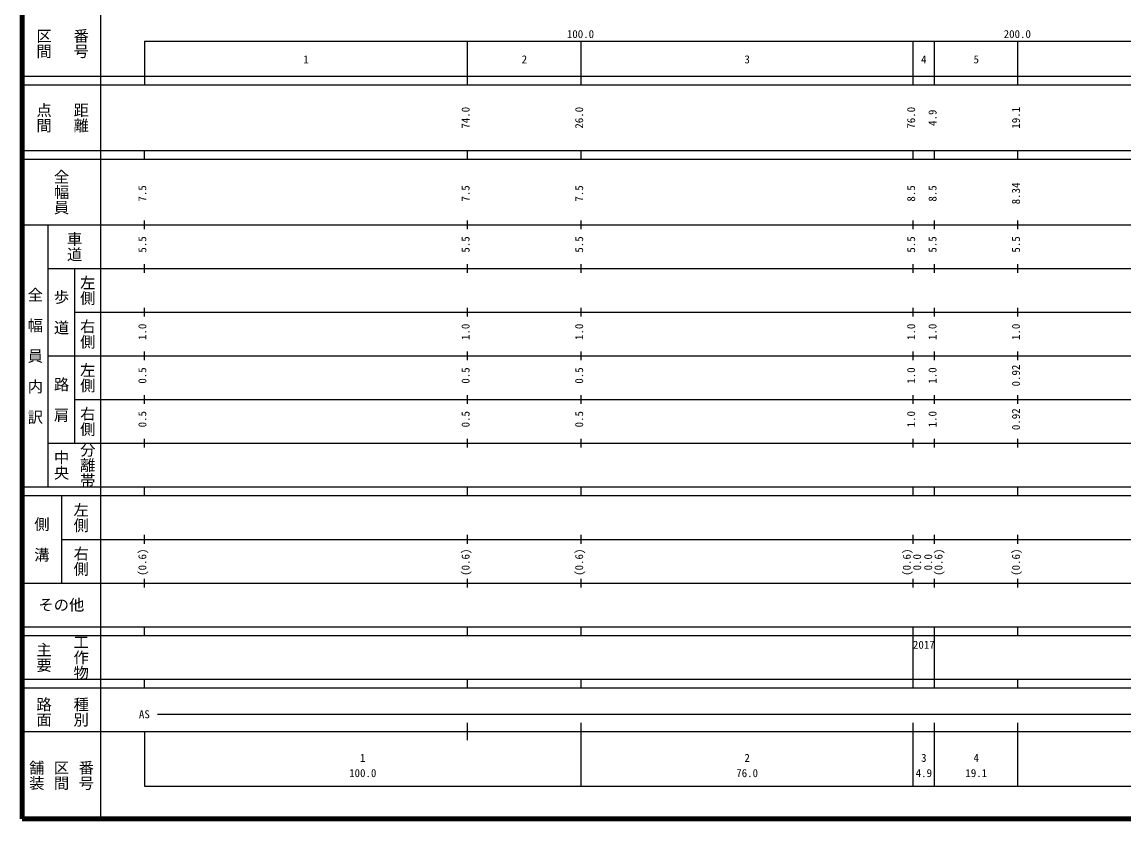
# Model space of a CAD drawing. Units: millimetres on the paper, enlarged 1000 times. Extents: x 40000 to 680000, y 20000 to 380000.
# Drawn here: x 40000 to 292264, y 20000 to 202409 of the extents above; entities that cross this region are included whole.
import ezdxf
from ezdxf.enums import TextEntityAlignment as Align

# ---------------------------------------------------------------- set-up
doc = ezdxf.new("R2010")
doc.units = ezdxf.units.MM
doc.header["$LTSCALE"] = 1000
doc.layers.add('M-TTL', color=7, linetype='Continuous', lineweight=140)
doc.layers.add('M-TTL-BAND', color=7, linetype='Continuous', lineweight=25)
doc.styles.add('@ＭＳ ゴシック', font='')
doc.styles.add('ＭＳ ゴシック', font='')
doc.styles.get('@ＭＳ ゴシック').set_extended_font_data('@MS Gothic')
doc.styles.get('ＭＳ ゴシック').set_extended_font_data('MS Gothic')

msp = doc.modelspace()

# ---------------------------------------------------------------- linework, layer by layer
at = {"layer": 'M-TTL', "color": 2}
for p, q in [((40000, 380000), (40000, 20000)), ((40000, 20000), (680000, 20000))]:
    msp.add_line(p, q, dxfattribs=at)
at = {"layer": 'M-TTL-BAND'}
for p, q in [((58000, 370000), (58000, 20000)), ((68000, 198000), (579000, 198000)), ((68000, 198000), (68000, 188000)), ((142000, 188000), (142000, 198000)), ((168000, 188000), (168000, 198000)), ((244000, 188000), (244000, 198000)), ((248900, 188000), (248900, 198000)), ((268000, 188000), (268000, 198000)), ((40000, 190000), (579000, 190000)), ((40000, 188000), (579000, 188000)), ((40000, 173000), (579000, 173000)), ((68000, 171000), (68000, 173000)), ((142000, 171000), (142000, 173000)), ((168000, 171000), (168000, 173000)), ((244000, 171000), (244000, 173000)), ((248900, 171000), (248900, 173000)), ((268000, 171000), (268000, 173000)), ((40000, 171000), (579000, 171000)), ((68000, 155000), (68000, 157000)), ((142000, 155000), (142000, 157000)), ((168000, 155000), (168000, 157000)), ((244000, 155000), (244000, 157000)), ((248900, 155000), (248900, 157000)), ((268000, 155000), (268000, 157000)), ((40000, 156000), (579000, 156000)), ((46000, 96000), (46000, 156000)), ((68000, 145000), (68000, 147000)), ((142000, 145000), (142000, 147000)), ((168000, 145000), (168000, 147000)), ((244000, 145000), (244000, 147000)), ((248900, 145000), (248900, 147000)), ((268000, 145000), (268000, 147000)), ((46000, 146000), (579000, 146000)), ((52000, 146000), (52000, 106000)), ((68000, 135000), (68000, 137000)), ((142000, 135000), (142000, 137000)), ((168000, 135000), (168000, 137000)), ((244000, 135000), (244000, 137000)), ((248900, 135000), (248900, 137000)), ((268000, 135000), (268000, 137000)), ((52000, 136000), (579000, 136000)), ((68000, 125000), (68000, 127000)), ((142000, 125000), (142000, 127000)), ((168000, 125000), (168000, 127000)), ((244000, 125000), (244000, 127000)), ((248900, 125000), (248900, 127000)), ((268000, 125000), (268000, 127000)), ((46000, 126000), (579000, 126000)), ((68000, 115000), (68000, 117000)), ((142000, 115000), (142000, 117000)), ((168000, 115000), (168000, 117000)), ((244000, 115000), (244000, 117000)), ((248900, 115000), (248900, 117000)), ((268000, 115000), (268000, 117000)), ((52000, 116000), (579000, 116000)), ((46000, 106000), (579000, 106000)), ((68000, 105000), (68000, 107000)), ((142000, 105000), (142000, 107000)), ((168000, 105000), (168000, 107000)), ((244000, 105000), (244000, 107000)), ((248900, 105000), (248900, 107000)), ((268000, 105000), (268000, 107000)), ((40000, 96000), (579000, 96000)), ((68000, 94000), (68000, 96000)), ((142000, 94000), (142000, 96000)), ((168000, 94000), (168000, 96000)), ((244000, 94000), (244000, 96000)), ((248900, 94000), (248900, 96000)), ((268000, 94000), (268000, 96000)), ((40000, 94000), (579000, 94000)), ((49000, 94000), (49000, 74000)), ((49000, 84000), (579000, 84000)), ((68000, 83000), (68000, 85000)), ((142000, 83000), (142000, 85000)), ((168000, 83000), (168000, 85000)), ((244000, 83000), (244000, 85000)), ((248900, 83000), (248900, 85000)), ((268000, 83000), (268000, 85000)), ((40000, 74000), (579000, 74000)), ((68000, 73000), (68000, 75000)), ((142000, 73000), (142000, 75000)), ((168000, 73000), (168000, 75000)), ((244000, 73000), (244000, 75000)), ((248900, 73000), (248900, 75000)), ((268000, 73000), (268000, 75000)), ((40000, 64000), (579000, 64000)), ((68000, 62000), (68000, 64000)), ((142000, 62000), (142000, 64000)), ((168000, 62000), (168000, 64000)), ((244000, 62000), (244000, 64000)), ((248900, 62000), (248900, 64000)), ((268000, 62000), (268000, 64000)), ((40000, 62000), (579000, 62000)), ((244000, 52000), (244000, 62000)), ((248900, 52000), (248900, 62000)), ((40000, 52000), (579000, 52000)), ((68000, 50000), (68000, 52000)), ((142000, 50000), (142000, 52000)), ((168000, 50000), (168000, 52000)), ((244000, 50000), (244000, 52000)), ((248900, 50000), (248900, 52000)), ((268000, 50000), (268000, 52000)), ((40000, 50000), (579000, 50000)), ((71000, 44000), (565000, 44000)), ((142000, 38000), (142000, 42000)), ((168000, 27500), (168000, 42000)), ((244000, 27500), (244000, 42000)), ((248900, 27500), (248900, 42000)), ((268000, 27500), (268000, 42000)), ((40000, 40000), (579000, 40000)), ((68000, 40000), (68000, 27500)), ((68000, 27500), (579000, 27500))]:
    msp.add_line(p, q, dxfattribs=at)

# ---------------------------------------------------------------- texts
at = {"layer": 'M-TTL-BAND', "style": '@ＭＳ ゴシック'}
for s, p in [('区間', (45000, 197500)), ('番号', (53500, 197500)), ('点間', (45000, 180500)), ('距離', (53500, 180500)), ('全幅員', (49000, 163500)), ('車道', (52000, 151000)), ('左側', (55000, 141000)), ('全\u3000幅\u3000員\u3000内\u3000訳', (43000, 126000)), ('歩\u3000道', (49000, 136000)), ('右側', (55000, 131000)), ('左側', (55000, 121000)), ('路\u3000肩', (49000, 116000)), ('右側', (55000, 111000)), ('分離帯', (55000, 101000)), ('中央', (49000, 101000)), ('左側', (53500, 89000)), ('側\u3000溝', (44500, 84000)), ('右側', (53500, 79000)), ('工作物', (53500, 57000)), ('主要', (45000, 57000)), ('路面', (45000, 44500)), ('種別', (53500, 44500)), ('舗装', (43333, 30000)), ('区間', (49000, 30000)), ('番号', (54667, 30000))]:
    msp.add_text(s, height=2566, rotation=270, dxfattribs=at).set_placement(p, align=Align.MIDDLE_CENTER)
at = {"layer": 'M-TTL-BAND', "style": 'ＭＳ ゴシック'}
for s, p in [('100.0', (167844, 198195)), ('200.0', (267844, 198195)), ('1', (105000, 192405)), ('2', (155000, 192405)), ('3', (206000, 192405)), ('4', (246450, 192405)), ('5', (258450, 192405)), ('AS', (68000, 42500)), ('1', (118000, 32523)), ('2', (206000, 32523)), ('3', (246450, 32523)), ('4', (258450, 32523)), ('100.0', (118000, 29033)), ('76.0', (206000, 29033)), ('4.9', (246450, 29033)), ('19.1', (258450, 29033))]:
    msp.add_text(s, height=1833, dxfattribs=at).set_placement(p, align=Align.BOTTOM_CENTER)
for s, p in [('74.0', (143000, 180500)), ('26.0', (169000, 180500)), ('76.0', (245000, 180500)), ('4.9', (249900, 180500)), ('19.1', (269000, 180500)), ('7.5', (69000, 163174)), ('7.5', (143000, 163174)), ('7.5', (169000, 163174)), ('8.5', (245000, 163174)), ('8.5', (249900, 163174)), ('8.34', (269000, 163174)), ('5.5', (69000, 151500)), ('5.5', (143000, 151500)), ('5.5', (169000, 151500)), ('5.5', (245000, 151500)), ('5.5', (249900, 151500)), ('5.5', (269000, 151500)), ('1.0', (69000, 131500)), ('1.0', (143000, 131500)), ('1.0', (169000, 131500)), ('1.0', (245000, 131500)), ('1.0', (249900, 131500)), ('1.0', (269000, 131500)), ('0.92', (269000, 121500)), ('0.5', (69000, 121500)), ('0.5', (143000, 121500)), ('0.5', (169000, 121500)), ('1.0', (245000, 121500)), ('1.0', (249900, 121500)), ('0.92', (269000, 111500)), ('0.5', (69000, 111500)), ('0.5', (143000, 111500)), ('0.5', (169000, 111500)), ('1.0', (245000, 111500)), ('1.0', (249900, 111500)), ('(0.6)', (69000, 78764)), ('(0.6)', (143000, 78764)), ('(0.6)', (169000, 78764)), ('(0.6)', (244000, 78764)), ('(0.6)', (251270, 78764)), ('(0.6)', (269000, 78764)), ('0.0', (246370, 78764)), ('0.0', (248900, 78764))]:
    msp.add_text(s, height=1833, rotation=90, dxfattribs=at).set_placement(p, align=Align.BOTTOM_CENTER)
msp.add_text('その他', height=2566, dxfattribs=at).set_placement((49000, 69000), align=Align.MIDDLE_CENTER)
msp.add_text('2017', height=1833, dxfattribs=at).set_placement((243950, 58405), align=Align.BOTTOM_LEFT)

doc.saveas('drawing.dxf')
